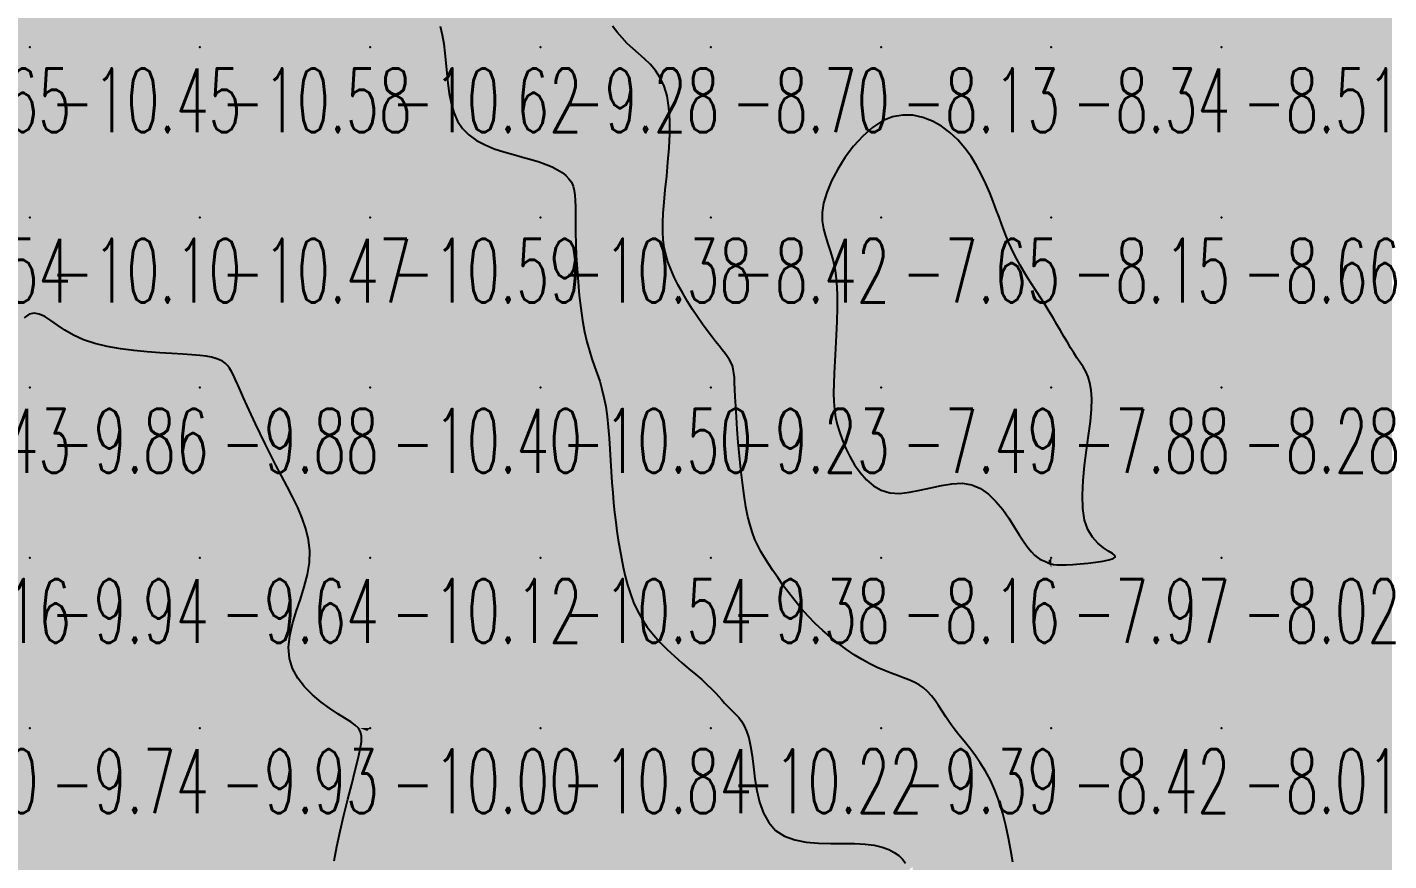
# Model space of a CAD drawing. Header units: millimetres. Extents: x 88261 to 90953, y 390274 to 392322.
# Drawn here: x 89930.1 to 90010.1, y 391259.4 to 391308.4 of the extents above; entities that cross this region are included whole.
import ezdxf
from ezdxf.enums import TextEntityAlignment as Align

# ---------------------------------------------------------------- set-up
doc = ezdxf.new("R2010")
doc.units = ezdxf.units.MM
doc.header["$LTSCALE"] = 25
for name, color, linetype in [('CN_03_00', 7, 'Continuous'), ('CN_04_00', 242, 'Continuous'), ('COTEAlt', 7, 'Continuous'), ('TN_COLORIAGE', 7, 'Continuous')]:
    doc.layers.add(name, color=color, linetype=linetype)
doc.styles.add('Simplex 1.0', font='Simplex.shx', dxfattribs={"width": 0.99, "height": 2.5})
doc.styles.get("Standard").update_dxf_attribs({"font": 'times.ttf'})

# ---------------------------------------------------------------- blocks, each defined once
blk = doc.blocks.new('COTE')
at = {"color": 0}
blk.add_point((0, 0), dxfattribs=at)
at = {"layer": 'COTEAlt'}
blk.add_attdef('ALT', text='', height=3.75, dxfattribs=at).set_placement((1.25, -1.25), align=Align.TOP_LEFT)

msp = doc.modelspace()

# ---------------------------------------------------------------- linework, layer by layer
at = {"layer": 'CN_03_00', "elevation": -9, "flags": 128}
msp.add_lwpolyline([(89987.998, 391259.35), (89987.879, 391260.046), (89987.739, 391260.77), (89987.578, 391261.504), (89987.392, 391262.228), (89987.179, 391262.927), (89986.939, 391263.58), (89986.67, 391264.175), (89986.379, 391264.714), (89986.071, 391265.205), (89985.755, 391265.656), (89985.437, 391266.073), (89985.125, 391266.464), (89984.826, 391266.837), (89984.547, 391267.198), (89984.292, 391267.553), (89984.059, 391267.901), (89983.839, 391268.236), (89983.629, 391268.556), (89983.42, 391268.855), (89983.207, 391269.131), (89982.984, 391269.378), (89982.743, 391269.593), (89982.481, 391269.775), (89982.197, 391269.929), (89981.889, 391270.065), (89981.56, 391270.193), (89981.209, 391270.32), (89980.836, 391270.457), (89980.442, 391270.612), (89980.027, 391270.795), (89979.591, 391271.012), (89979.14, 391271.263), (89978.678, 391271.548), (89978.211, 391271.862), (89977.742, 391272.205), (89977.278, 391272.575), (89976.824, 391272.969), (89976.384, 391273.385), (89975.962, 391273.822), (89975.561, 391274.272), (89975.182, 391274.729), (89974.824, 391275.187), (89974.49, 391275.639), (89974.18, 391276.078), (89973.894, 391276.499), (89973.635, 391276.893), (89973.402, 391277.258), (89973.194, 391277.607), (89973.007, 391277.955), (89972.84, 391278.318), (89972.69, 391278.711), (89972.554, 391279.152), (89972.43, 391279.654), (89972.316, 391280.235), (89972.209, 391280.903), (89972.11, 391281.64), (89972.019, 391282.422), (89971.937, 391283.225), (89971.865, 391284.024), (89971.804, 391284.794), (89971.753, 391285.511), (89971.714, 391286.15), (89971.687, 391286.693), (89971.667, 391287.147), (89971.651, 391287.524), (89971.633, 391287.836), (89971.609, 391288.097), (89971.573, 391288.319), (89971.522, 391288.514), (89971.451, 391288.695), (89971.355, 391288.874), (89971.235, 391289.057), (89971.09, 391289.251), (89970.923, 391289.462), (89970.732, 391289.695), (89970.52, 391289.957), (89970.285, 391290.254), (89970.03, 391290.59), (89969.755, 391290.971), (89969.467, 391291.39), (89969.174, 391291.837), (89968.883, 391292.304), (89968.603, 391292.782), (89968.34, 391293.261), (89968.102, 391293.735), (89967.898, 391294.192), (89967.732, 391294.628), (89967.605, 391295.054), (89967.514, 391295.482), (89967.456, 391295.927), (89967.429, 391296.402), (89967.43, 391296.92), (89967.457, 391297.496), (89967.508, 391298.142), (89967.578, 391298.867), (89967.658, 391299.654), (89967.735, 391300.479), (89967.8, 391301.32), (89967.838, 391302.153), (89967.841, 391302.955), (89967.794, 391303.703), (89967.688, 391304.374), (89967.515, 391304.951), (89967.282, 391305.444), (89967.003, 391305.867), (89966.689, 391306.235), (89966.354, 391306.564), (89966.008, 391306.868), (89965.666, 391307.163), (89965.338, 391307.464), (89965.035, 391307.783), (89964.752, 391308.12), (89964.485, 391308.472)], dxfattribs=at)
at = {"layer": 'CN_03_00', "elevation": -8, "flags": 128}
msp.add_lwpolyline([(89981.325, 391281.028), (89981.917, 391281.089), (89982.534, 391281.21), (89983.164, 391281.357), (89983.795, 391281.497), (89984.415, 391281.596), (89985.013, 391281.618), (89985.575, 391281.531), (89986.093, 391281.311), (89986.567, 391280.976), (89986.999, 391280.555), (89987.392, 391280.078), (89987.749, 391279.573), (89988.072, 391279.069), (89988.364, 391278.595), (89988.627, 391278.18), (89988.863, 391277.847), (89989.076, 391277.59), (89989.264, 391277.399), (89989.431, 391277.262), (89989.577, 391277.167), (89989.703, 391277.103), (89989.812, 391277.059), (89989.904, 391277.023), (89989.982, 391276.986), (89990.058, 391276.948), (89990.142, 391276.912), (89990.247, 391276.878), (89990.385, 391276.851), (89990.569, 391276.832), (89990.811, 391276.824), (89991.122, 391276.828), (89991.507, 391276.846), (89991.945, 391276.879), (89992.406, 391276.923), (89992.858, 391276.979), (89993.274, 391277.044), (89993.622, 391277.117), (89993.874, 391277.197), (89993.999, 391277.283), (89993.979, 391277.375), (89993.834, 391277.487), (89993.599, 391277.635), (89993.305, 391277.835), (89992.985, 391278.101), (89992.673, 391278.45), (89992.4, 391278.898), (89992.199, 391279.461), (89992.093, 391280.146), (89992.073, 391280.93), (89992.118, 391281.782), (89992.207, 391282.67), (89992.321, 391283.564), (89992.439, 391284.432), (89992.542, 391285.243), (89992.61, 391285.965), (89992.626, 391286.577), (89992.594, 391287.087), (89992.52, 391287.512), (89992.411, 391287.871), (89992.273, 391288.18), (89992.114, 391288.458), (89991.94, 391288.722), (89991.757, 391288.99), (89991.572, 391289.275), (89991.383, 391289.58), (89991.191, 391289.903), (89990.993, 391290.241), (89990.789, 391290.593), (89990.576, 391290.958), (89990.355, 391291.332), (89990.122, 391291.716), (89989.879, 391292.106), (89989.629, 391292.5), (89989.376, 391292.895), (89989.124, 391293.288), (89988.878, 391293.677), (89988.643, 391294.057), (89988.423, 391294.428), (89988.222, 391294.785), (89988.044, 391295.128), (89987.884, 391295.462), (89987.738, 391295.795), (89987.6, 391296.134), (89987.464, 391296.486), (89987.325, 391296.858), (89987.178, 391297.259), (89987.018, 391297.695), (89986.839, 391298.171), (89986.637, 391298.678), (89986.41, 391299.207), (89986.152, 391299.746), (89985.862, 391300.285), (89985.534, 391300.812), (89985.166, 391301.318), (89984.754, 391301.791), (89984.296, 391302.219), (89983.796, 391302.592), (89983.263, 391302.895), (89982.703, 391303.115), (89982.123, 391303.239), (89981.53, 391303.254), (89980.931, 391303.148), (89980.333, 391302.906), (89979.744, 391302.523), (89979.175, 391302.021), (89978.638, 391301.427), (89978.146, 391300.77), (89977.712, 391300.079), (89977.348, 391299.382), (89977.065, 391298.707), (89976.877, 391298.082), (89976.79, 391297.529), (89976.791, 391297.033), (89976.86, 391296.575), (89976.978, 391296.133), (89977.125, 391295.687), (89977.283, 391295.216), (89977.431, 391294.698), (89977.552, 391294.114), (89977.629, 391293.448), (89977.666, 391292.716), (89977.671, 391291.938), (89977.652, 391291.134), (89977.616, 391290.327), (89977.572, 391289.537), (89977.527, 391288.785), (89977.49, 391288.092), (89977.466, 391287.473), (89977.46, 391286.92), (89977.475, 391286.418), (89977.514, 391285.953), (89977.579, 391285.512), (89977.674, 391285.079), (89977.802, 391284.642), (89977.966, 391284.184), (89978.167, 391283.699), (89978.409, 391283.2), (89978.692, 391282.708), (89979.018, 391282.244), (89979.387, 391281.826), (89979.801, 391281.477), (89980.262, 391281.215), (89980.77, 391281.062), (89981.325, 391281.028)], close=True, dxfattribs=at)
at = {"layer": 'CN_04_00', "elevation": -10, "flags": 128}
for points in [[(89954.348, 391308.472), (89954.466, 391307.961), (89954.562, 391307.438), (89954.638, 391306.892), (89954.695, 391306.318), (89954.745, 391305.723), (89954.802, 391305.122), (89954.88, 391304.527), (89954.992, 391303.951), (89955.151, 391303.405), (89955.372, 391302.904), (89955.667, 391302.46), (89956.045, 391302.082), (89956.495, 391301.765), (89956.998, 391301.5), (89957.536, 391301.278), (89958.093, 391301.09), (89958.652, 391300.927), (89959.193, 391300.779), (89959.701, 391300.639), (89960.161, 391300.498), (89960.571, 391300.353), (89960.932, 391300.202), (89961.246, 391300.044), (89961.515, 391299.877), (89961.739, 391299.699), (89961.921, 391299.507), (89962.061, 391299.302), (89962.162, 391299.078), (89962.23, 391298.83), (89962.271, 391298.548), (89962.291, 391298.225), (89962.298, 391297.852), (89962.298, 391297.42), (89962.298, 391296.922), (89962.304, 391296.348), (89962.321, 391295.695), (89962.351, 391294.98), (89962.395, 391294.222), (89962.454, 391293.442), (89962.526, 391292.661), (89962.614, 391291.899), (89962.717, 391291.176), (89962.836, 391290.514), (89962.97, 391289.927), (89963.117, 391289.404), (89963.27, 391288.927), (89963.425, 391288.482), (89963.578, 391288.049), (89963.725, 391287.614), (89963.859, 391287.158), (89963.977, 391286.665), (89964.075, 391286.123), (89964.155, 391285.537), (89964.221, 391284.918), (89964.275, 391284.275), (89964.322, 391283.618), (89964.363, 391282.958), (89964.403, 391282.305), (89964.445, 391281.668), (89964.491, 391281.056), (89964.543, 391280.467), (89964.601, 391279.897), (89964.665, 391279.344), (89964.736, 391278.804), (89964.815, 391278.272), (89964.902, 391277.746), (89964.998, 391277.221), (89965.104, 391276.696), (89965.224, 391276.171), (89965.363, 391275.65), (89965.526, 391275.133), (89965.719, 391274.624), (89965.946, 391274.125), (89966.212, 391273.638), (89966.522, 391273.165), (89966.879, 391272.709), (89967.273, 391272.271), (89967.691, 391271.852), (89968.122, 391271.453), (89968.552, 391271.075), (89968.969, 391270.72), (89969.361, 391270.389), (89969.715, 391270.082), (89970.023, 391269.802), (89970.288, 391269.544), (89970.517, 391269.309), (89970.718, 391269.092), (89970.898, 391268.892), (89971.064, 391268.706), (89971.223, 391268.532), (89971.383, 391268.368), (89971.549, 391268.209), (89971.718, 391268.044), (89971.888, 391267.859), (89972.052, 391267.642), (89972.209, 391267.378), (89972.352, 391267.054), (89972.479, 391266.658), (89972.585, 391266.175), (89972.67, 391265.599), (89972.748, 391264.953), (89972.837, 391264.265), (89972.953, 391263.565), (89973.116, 391262.882), (89973.342, 391262.246), (89973.65, 391261.684), (89974.057, 391261.227), (89974.574, 391260.894), (89975.181, 391260.673), (89975.855, 391260.541), (89976.569, 391260.475), (89977.298, 391260.452), (89978.015, 391260.451), (89978.697, 391260.449), (89979.316, 391260.423), (89979.854, 391260.356), (89980.312, 391260.249), (89980.698, 391260.107), (89981.02, 391259.936), (89981.287, 391259.742), (89981.506, 391259.531), (89981.684, 391259.308)], [(89948.135, 391259.429), (89948.288, 391260.277), (89948.481, 391261.189), (89948.701, 391262.129), (89948.931, 391263.061), (89949.157, 391263.95), (89949.364, 391264.759), (89949.535, 391265.454), (89949.658, 391266.008), (89949.726, 391266.437), (89949.736, 391266.766), (89949.683, 391267.021), (89949.563, 391267.229), (89949.372, 391267.413), (89949.106, 391267.6), (89948.761, 391267.816), (89948.338, 391268.081), (89947.86, 391268.399), (89947.358, 391268.768), (89946.86, 391269.187), (89946.396, 391269.654), (89945.995, 391270.168), (89945.686, 391270.728), (89945.5, 391271.331), (89945.454, 391271.976), (89945.528, 391272.655), (89945.689, 391273.359), (89945.904, 391274.081), (89946.143, 391274.811), (89946.373, 391275.541), (89946.561, 391276.262), (89946.676, 391276.966), (89946.693, 391277.647), (89946.619, 391278.306), (89946.468, 391278.948), (89946.252, 391279.578), (89945.987, 391280.199), (89945.685, 391280.816), (89945.361, 391281.433), (89945.029, 391282.054), (89944.7, 391282.682), (89944.38, 391283.31), (89944.071, 391283.931), (89943.777, 391284.536), (89943.501, 391285.118), (89943.245, 391285.667), (89943.012, 391286.175), (89942.806, 391286.636), (89942.629, 391287.042), (89942.475, 391287.395), (89942.339, 391287.701), (89942.215, 391287.964), (89942.098, 391288.188), (89941.981, 391288.378), (89941.859, 391288.538), (89941.727, 391288.672), (89941.576, 391288.786), (89941.4, 391288.881), (89941.187, 391288.96), (89940.928, 391289.025), (89940.612, 391289.08), (89940.231, 391289.127), (89939.774, 391289.167), (89939.232, 391289.205), (89938.6, 391289.242), (89937.895, 391289.286), (89937.141, 391289.342), (89936.359, 391289.418), (89935.572, 391289.519), (89934.804, 391289.654), (89934.076, 391289.827), (89933.412, 391290.047), (89932.828, 391290.315), (89932.319, 391290.61), (89931.874, 391290.908), (89931.482, 391291.182), (89931.132, 391291.409), (89930.812, 391291.561), (89930.511, 391291.616), (89930.219, 391291.546), (89929.926, 391291.334)]]:
    msp.add_lwpolyline(points, dxfattribs=at)
at = {"layer": 'TN_COLORIAGE', "color": 191}
for points in [[(89929.955, 391316.946, -10.452), (89930.249, 391317.049, -10.452), (89920.249, 391307.239, -10.452), (89930.249, 391307.239, -10.452)], [(89930.459, 391317.239, -10.452), (89930.249, 391317.049, -10.452), (89940.249, 391317.239, -10.452), (89930.249, 391307.239, -10.452)], [(89930.249, 391307.239, -10.505), (89940.249, 391307.239, -10.505), (89940.249, 391317.239, -10.505)], [(89940.249, 391317.239, -10.056), (89940.249, 391307.239, -10.056), (89950.249, 391317.239, -10.056)], [(89940.249, 391307.239, -10.056), (89950.249, 391307.239, -10.056), (89950.249, 391317.239, -10.056)], [(89950.249, 391307.239, -10), (89953.688, 391310.678, -10), (89950.249, 391317.239, -10), (89950.705, 391317.239, -10)], [(89953.688, 391310.678, -10.616), (89954.853, 391307.239, -10.616), (89950.249, 391307.239, -10.616)], [(89920.249, 391297.239, -10.452), (89930.249, 391297.239, -10.452), (89930.249, 391307.239, -10.452)], [(89920.249, 391307.239, -10.452), (89920.249, 391297.239, -10.452), (89930.249, 391307.239, -10.452)], [(89930.249, 391307.239, -10.581), (89930.249, 391297.239, -10.581), (89940.249, 391307.239, -10.581)], [(89930.249, 391297.239, -10.581), (89940.249, 391297.239, -10.581), (89940.249, 391307.239, -10.581)], [(89940.249, 391307.239, -10.616), (89940.249, 391297.239, -10.616), (89950.249, 391307.239, -10.616)], [(89940.249, 391297.239, -10.616), (89950.249, 391297.239, -10.616), (89950.249, 391307.239, -10.616)], [(89950.249, 391307.239, -10), (89954.853, 391307.239, -10), (89950.249, 391297.239, -10), (89954.725, 391301.716, -10)], [(89950.249, 391297.239, -10), (89954.725, 391301.716, -10), (89960.249, 391297.239, -10), (89960.249, 391300.66, -10)], [(89962.487, 391299.478, -10.375), (89960.249, 391300.66, -10.375), (89960.249, 391297.239, -10.375)], [(89962.168, 391297.239, -10.375), (89962.487, 391299.478, -10.375), (89960.249, 391297.239, -10.375)], [(89920.249, 391287.239, -10), (89927.827, 391287.239, -10), (89930.249, 391297.239, -10), (89930.249, 391293.138, -10)], [(89920.249, 391297.239, -10.095), (89920.249, 391287.239, -10.095), (89930.249, 391297.239, -10.095)], [(89940.249, 391297.239, -10), (89932.493, 391289.484, -10), (89930.249, 391297.239, -10), (89930.249, 391293.138, -10)], [(89932.493, 391289.484, -10.472), (89940.249, 391289.213, -10.472), (89940.249, 391297.239, -10.472)], [(89950.249, 391297.239, -10), (89941.905, 391288.896, -10), (89940.249, 391297.239, -10), (89940.249, 391289.213, -10)], [(89950.249, 391297.239, -10), (89941.905, 391288.896, -10), (89950.249, 391287.239, -10), (89942.491, 391287.239, -10)], [(89950.249, 391297.239, -10.375), (89950.249, 391287.239, -10.375), (89960.249, 391297.239, -10.375)], [(89950.249, 391287.239, -10.375), (89960.249, 391287.239, -10.375), (89960.249, 391297.239, -10.375)], [(89960.249, 391287.239, -10), (89962.661, 391289.652, -10), (89960.249, 391297.239, -10), (89962.168, 391297.239, -10)], [(89962.661, 391289.652, -10.502), (89964.202, 391287.239, -10.502), (89960.249, 391287.239, -10.502)], [(89944.971, 391281.961, -10.402), (89942.491, 391287.239, -10.402), (89950.249, 391287.239, -10.402)], [(89950.249, 391287.239, -10), (89944.971, 391281.961, -10), (89950.249, 391277.239, -10), (89947.8, 391277.239, -10)], [(89950.249, 391287.239, -10.502), (89950.249, 391277.239, -10.502), (89960.249, 391287.239, -10.502)], [(89950.249, 391277.239, -10.502), (89960.249, 391277.239, -10.502), (89960.249, 391287.239, -10.502)], [(89960.249, 391277.239, -10), (89964.392, 391281.382, -10), (89960.249, 391287.239, -10), (89964.202, 391287.239, -10)], [(89964.392, 391281.382, -10.543), (89964.9, 391277.239, -10.543), (89960.249, 391277.239, -10.543)], [(89947.8, 391277.239, -10.117), (89943.887, 391270.877, -10.117), (89950.249, 391277.239, -10.117)], [(89950.249, 391277.239, -10), (89943.887, 391270.877, -10), (89950.249, 391267.239, -10), (89949.652, 391267.239, -10)], [(89950.249, 391277.239, -10.543), (89950.249, 391267.239, -10.543), (89960.249, 391277.239, -10.543)], [(89950.249, 391267.239, -10.543), (89960.249, 391267.239, -10.543), (89960.249, 391277.239, -10.543)], [(89960.249, 391267.239, -10), (89965.996, 391272.987, -10), (89960.249, 391277.239, -10), (89964.9, 391277.239, -10)], [(89960.249, 391267.239, -10), (89965.996, 391272.987, -10), (89970.249, 391267.239, -10), (89970.249, 391269.804, -10)], [(89971.3, 391268.29, -10.216), (89970.249, 391269.804, -10.216), (89970.249, 391267.239, -10.216)], [(89971.3, 391268.29, -10.216), (89972.85, 391267.239, -10.216), (89970.249, 391267.239, -10.216)], [(89950.249, 391257.239, -10), (89947.274, 391257.239, -10), (89950.249, 391267.239, -10), (89950.07, 391267.061, -10)], [(89950.07, 391267.061, -10.004), (89949.652, 391267.239, -10.004), (89950.249, 391267.239, -10.004)], [(89950.249, 391267.239, -10.844), (89950.249, 391257.239, -10.844), (89960.249, 391267.239, -10.844)], [(89950.249, 391257.239, -10.844), (89960.249, 391257.239, -10.844), (89960.249, 391267.239, -10.844)], [(89960.249, 391267.239, -10.216), (89960.249, 391257.239, -10.216), (89970.249, 391267.239, -10.216)], [(89960.249, 391257.239, -10.216), (89970.249, 391257.239, -10.216), (89970.249, 391267.239, -10.216)], [(89970.249, 391267.239, -10), (89972.85, 391267.239, -10), (89970.249, 391257.239, -10), (89972.811, 391259.801, -10)], [(89980.249, 391257.239, -10), (89980.249, 391260.914, -10), (89970.249, 391257.239, -10), (89972.811, 391259.801, -10)], [(89982.09, 391259.081, -10.356), (89980.249, 391260.914, -10.356), (89980.249, 391257.239, -10.356)]]:
    msp.add_solid(points, dxfattribs=at)
at = {"layer": 'TN_COLORIAGE', "color": 171}
for points in [[(89965.046, 391307.239, -8.394), (89963.394, 391310.385, -8.394), (89970.249, 391307.239, -8.394), (89970.249, 391317.239, -8.394)], [(89970.249, 391317.239, -8.327), (89970.249, 391307.239, -8.327), (89980.249, 391317.239, -8.327)], [(89970.249, 391307.239, -8.327), (89980.249, 391307.239, -8.327), (89980.249, 391317.239, -8.327)], [(89980.249, 391317.239, -8.661), (89980.249, 391307.239, -8.661), (89990.249, 391317.239, -8.661)], [(89980.249, 391307.239, -8.661), (89990.249, 391307.239, -8.661), (89990.249, 391317.239, -8.661)], [(89990.249, 391317.239, -8.495), (89990.249, 391307.239, -8.495), (90000.249, 391317.239, -8.495)], [(89990.249, 391307.239, -8.495), (90000.249, 391307.239, -8.495), (90000.249, 391317.239, -8.495)], [(90000.249, 391317.239, -8.956), (90000.249, 391307.239, -8.956), (90010.249, 391317.239, -8.956)], [(90000.249, 391307.239, -8.956), (90010.249, 391307.239, -8.956), (90010.249, 391317.239, -8.956)], [(89965.046, 391307.239, -8.698), (89968.45, 391305.441, -8.698), (89970.249, 391307.239, -8.698)], [(89968.45, 391305.441, -8.42), (89967.283, 391297.239, -8.42), (89970.249, 391307.239, -8.42), (89970.249, 391297.239, -8.42)], [(89970.249, 391307.239, -8.131), (89970.249, 391297.239, -8.131), (89980.249, 391307.239, -8.131)], [(89970.249, 391297.239, -8), (89975.738, 391297.239, -8), (89980.249, 391307.239, -8), (89980.249, 391304.485, -8)], [(89990.249, 391307.239, -8), (89985.264, 391302.255, -8), (89980.249, 391307.239, -8), (89980.249, 391304.485, -8)], [(89990.249, 391307.239, -8), (89985.264, 391302.255, -8), (89990.249, 391297.239, -8), (89987.219, 391297.239, -8)], [(89990.249, 391307.239, -8.512), (89990.249, 391297.239, -8.512), (90000.249, 391307.239, -8.512)], [(89990.249, 391297.239, -8.512), (90000.249, 391297.239, -8.512), (90000.249, 391307.239, -8.512)], [(90000.249, 391307.239, -8.835), (90000.249, 391297.239, -8.835), (90010.249, 391307.239, -8.835)], [(90000.249, 391297.239, -8.835), (90010.249, 391297.239, -8.835), (90010.249, 391307.239, -8.835)], [(89967.283, 391297.239, -8.42), (89967.464, 391294.454, -8.42), (89970.249, 391297.239, -8.42)], [(89970.249, 391290.095, -8.42), (89967.464, 391294.454, -8.42), (89970.249, 391297.239, -8.42)], [(89970.249, 391290.095, -8), (89971.718, 391288.709, -8), (89970.249, 391297.239, -8), (89978.06, 391295.051, -8)], [(89978.06, 391295.051, -8.42), (89975.738, 391297.239, -8.42), (89970.249, 391297.239, -8.42)], [(89987.967, 391294.957, -8.15), (89987.219, 391297.239, -8.15), (89990.249, 391297.239, -8.15)], [(89987.967, 391294.957, -8.15), (89990.249, 391291.644, -8.15), (89990.249, 391297.239, -8.15)], [(90000.249, 391297.239, -8), (89991.773, 391288.764, -8), (89990.249, 391297.239, -8), (89990.249, 391291.644, -8)], [(90000.249, 391297.239, -8), (89991.773, 391288.764, -8), (90000.249, 391287.239, -8), (89993.201, 391287.239, -8)], [(90000.249, 391297.239, -8.786), (90000.249, 391287.239, -8.786), (90010.249, 391297.239, -8.786)], [(90000.249, 391287.239, -8.786), (90010.249, 391287.239, -8.786), (90010.249, 391297.239, -8.786)], [(89971.718, 391288.709, -8), (89978.06, 391295.051, -8), (89971.581, 391287.239, -8), (89977.331, 391287.239, -8)], [(89971.581, 391287.239, -8), (89972.242, 391279.232, -8), (89977.331, 391287.239, -8), (89977.553, 391284.544, -8)], [(89993.201, 391287.239, -8.282), (89991.081, 391278.072, -8.282), (90000.249, 391287.239, -8.282)], [(90000.249, 391287.239, -8), (89991.081, 391278.072, -8), (90000.249, 391277.239, -8), (89995.666, 391277.239, -8)], [(90000.249, 391287.239, -8.585), (90000.249, 391277.239, -8.585), (90010.249, 391287.239, -8.585)], [(90000.249, 391277.239, -8.585), (90010.249, 391277.239, -8.585), (90010.249, 391287.239, -8.585)], [(89973.348, 391277.239, -8), (89972.242, 391279.232, -8), (89980.249, 391277.239, -8), (89977.553, 391284.544, -8)], [(89977.553, 391284.544, -8.165), (89980.249, 391279.691, -8.165), (89980.249, 391277.239, -8.165)], [(89980.249, 391279.691, -8.165), (89986.074, 391283.065, -8.165), (89980.249, 391277.239, -8.165)], [(89986.074, 391283.065, -8.165), (89988.905, 391277.239, -8.165), (89980.249, 391277.239, -8.165)], [(89973.348, 391277.239, -8.165), (89976.176, 391273.167, -8.165), (89980.249, 391277.239, -8.165)], [(89980.249, 391270.406, -8.165), (89976.176, 391273.167, -8.165), (89980.249, 391277.239, -8.165)], [(89980.249, 391270.406, -8), (89982.988, 391269.979, -8), (89980.249, 391277.239, -8), (89990.068, 391277.058, -8)], [(89990.068, 391277.058, -8.165), (89988.905, 391277.239, -8.165), (89980.249, 391277.239, -8.165)], [(89984.258, 391267.239, -8), (89982.988, 391269.979, -8), (89990.249, 391267.239, -8), (89990.068, 391277.058, -8)], [(89990.068, 391277.058, -8.422), (89990.249, 391276.667, -8.422), (89990.249, 391267.239, -8.422)], [(89990.249, 391267.239, -8), (89990.249, 391276.667, -8), (90000.249, 391277.239, -8), (89995.666, 391277.239, -8)], [(89990.249, 391267.239, -8.022), (90000.249, 391267.239, -8.022), (90000.249, 391277.239, -8.022)], [(90000.249, 391277.239, -8.345), (90000.249, 391267.239, -8.345), (90010.249, 391277.239, -8.345)], [(90000.249, 391267.239, -8.345), (90010.249, 391267.239, -8.345), (90010.249, 391277.239, -8.345)], [(89984.258, 391267.239, -8.422), (89987.26, 391264.25, -8.422), (89990.249, 391267.239, -8.422)], [(89988.338, 391257.239, -8.422), (89987.26, 391264.25, -8.422), (89990.249, 391257.239, -8.422), (89990.249, 391267.239, -8.422)], [(89990.249, 391267.239, -8.007), (89990.249, 391257.239, -8.007), (90000.249, 391267.239, -8.007)], [(89990.249, 391257.239, -8.007), (90000.249, 391257.239, -8.007), (90000.249, 391267.239, -8.007)], [(90000.249, 391267.239, -8.2), (90000.249, 391257.239, -8.2), (90010.249, 391267.239, -8.2)], [(90000.249, 391257.239, -8.2), (90010.249, 391257.239, -8.2), (90010.249, 391267.239, -8.2)]]:
    msp.add_solid(points, dxfattribs=at)
at = {"layer": 'TN_COLORIAGE', "color": 181}
for points in [[(89954.853, 391307.239, -9), (89953.688, 391310.678, -9), (89960.249, 391307.239, -9), (89959.269, 391316.26, -9)], [(89959.269, 391316.26, -9.278), (89960.249, 391313.37, -9.278), (89960.249, 391307.239, -9.278)], [(89963.394, 391310.385, -9.278), (89960.249, 391313.37, -9.278), (89960.249, 391307.239, -9.278)], [(89963.394, 391310.385, -9.278), (89965.046, 391307.239, -9.278), (89960.249, 391307.239, -9.278)], [(89954.725, 391301.716, -9.278), (89954.853, 391307.239, -9.278), (89960.249, 391307.239, -9.278)], [(89960.249, 391300.66, -9.278), (89954.725, 391301.716, -9.278), (89960.249, 391307.239, -9.278)], [(89960.249, 391300.66, -9), (89962.487, 391299.478, -9), (89960.249, 391307.239, -9), (89968.45, 391305.441, -9)], [(89968.45, 391305.441, -9.278), (89965.046, 391307.239, -9.278), (89960.249, 391307.239, -9.278)], [(89962.487, 391299.478, -9), (89968.45, 391305.441, -9), (89962.168, 391297.239, -9), (89967.283, 391297.239, -9)], [(89962.168, 391297.239, -9), (89962.661, 391289.652, -9), (89967.283, 391297.239, -9), (89967.464, 391294.454, -9)], [(89964.202, 391287.239, -9), (89962.661, 391289.652, -9), (89970.249, 391287.239, -9), (89967.464, 391294.454, -9)], [(89967.464, 391294.454, -9.232), (89970.249, 391290.095, -9.232), (89970.249, 391287.239, -9.232)], [(89930.249, 391293.138, -9.863), (89927.827, 391287.239, -9.863), (89930.249, 391287.239, -9.863)], [(89930.249, 391293.138, -9.863), (89932.493, 391289.484, -9.863), (89930.249, 391287.239, -9.863)], [(89971.718, 391288.709, -9.232), (89970.249, 391290.095, -9.232), (89970.249, 391287.239, -9.232)], [(89940.249, 391289.213, -9.863), (89932.493, 391289.484, -9.863), (89940.249, 391287.239, -9.863), (89930.249, 391287.239, -9.863)], [(89940.249, 391289.213, -9.884), (89941.905, 391288.896, -9.884), (89940.249, 391287.239, -9.884)], [(89942.491, 391287.239, -9.884), (89941.905, 391288.896, -9.884), (89940.249, 391287.239, -9.884)], [(89971.581, 391287.239, -9.232), (89971.718, 391288.709, -9.232), (89970.249, 391287.239, -9.232)], [(89927.472, 391277.239, -9.863), (89925.642, 391282.632, -9.863), (89930.249, 391277.239, -9.863), (89930.249, 391287.239, -9.863)], [(89925.642, 391282.632, -9.863), (89927.827, 391287.239, -9.863), (89930.249, 391287.239, -9.863)], [(89930.249, 391287.239, -9.884), (89930.249, 391277.239, -9.884), (89940.249, 391287.239, -9.884)], [(89930.249, 391277.239, -9.884), (89940.249, 391277.239, -9.884), (89940.249, 391287.239, -9.884)], [(89942.491, 391287.239, -9.64), (89944.971, 391281.961, -9.64), (89940.249, 391287.239, -9.64), (89940.249, 391277.239, -9.64)], [(89964.202, 391287.239, -9.232), (89964.392, 391281.382, -9.232), (89970.249, 391287.239, -9.232)], [(89964.9, 391277.239, -9.232), (89964.392, 391281.382, -9.232), (89970.249, 391277.239, -9.232), (89970.249, 391287.239, -9.232)], [(89970.249, 391277.239, -9), (89972.242, 391279.232, -9), (89970.249, 391287.239, -9), (89971.581, 391287.239, -9)], [(89947.8, 391277.239, -9.64), (89944.971, 391281.961, -9.64), (89940.249, 391277.239, -9.64)], [(89972.242, 391279.232, -9.375), (89973.348, 391277.239, -9.375), (89970.249, 391277.239, -9.375)], [(89920.249, 391267.239, -9.938), (89930.249, 391267.239, -9.938), (89930.249, 391277.239, -9.938)], [(89927.472, 391277.239, -9.495), (89920.249, 391274.833, -9.495), (89930.249, 391277.239, -9.495), (89920.249, 391267.239, -9.495)], [(89930.249, 391277.239, -9.64), (89930.249, 391267.239, -9.64), (89940.249, 391277.239, -9.64)], [(89930.249, 391267.239, -9.64), (89940.249, 391267.239, -9.64), (89940.249, 391277.239, -9.64)], [(89943.887, 391270.877, -9.64), (89947.8, 391277.239, -9.64), (89940.249, 391267.239, -9.64), (89940.249, 391277.239, -9.64)], [(89964.9, 391277.239, -9.375), (89965.996, 391272.987, -9.375), (89970.249, 391277.239, -9.375)], [(89970.249, 391269.804, -9.375), (89965.996, 391272.987, -9.375), (89970.249, 391277.239, -9.375)], [(89970.249, 391269.804, -9), (89971.3, 391268.29, -9), (89970.249, 391277.239, -9), (89976.176, 391273.167, -9)], [(89976.176, 391273.167, -9.375), (89973.348, 391277.239, -9.375), (89970.249, 391277.239, -9.375)], [(89972.85, 391267.239, -9), (89971.3, 391268.29, -9), (89980.249, 391267.239, -9), (89976.176, 391273.167, -9)], [(89976.176, 391273.167, -9.387), (89980.249, 391270.406, -9.387), (89980.249, 391267.239, -9.387)], [(89949.652, 391267.239, -9.933), (89943.887, 391270.877, -9.933), (89940.249, 391267.239, -9.933)], [(89982.988, 391269.979, -9.387), (89980.249, 391270.406, -9.387), (89980.249, 391267.239, -9.387)], [(89982.988, 391269.979, -9.387), (89984.258, 391267.239, -9.387), (89980.249, 391267.239, -9.387)], [(89930.249, 391267.239, -9), (89924.758, 391261.749, -9), (89920.249, 391267.239, -9), (89920.249, 391262.75, -9)], [(89930.249, 391267.239, -9), (89924.758, 391261.749, -9), (89930.249, 391257.239, -9), (89928.108, 391257.239, -9)], [(89930.249, 391267.239, -9.933), (89930.249, 391257.239, -9.933), (89940.249, 391267.239, -9.933)], [(89930.249, 391257.239, -9.933), (89940.249, 391257.239, -9.933), (89940.249, 391267.239, -9.933)], [(89949.652, 391267.239, -9.767), (89950.07, 391267.061, -9.767), (89940.249, 391267.239, -9.767), (89940.249, 391257.239, -9.767)], [(89972.811, 391259.801, -9.387), (89972.85, 391267.239, -9.387), (89980.249, 391267.239, -9.387)], [(89972.811, 391259.801, -9.387), (89980.249, 391260.914, -9.387), (89980.249, 391267.239, -9.387)], [(89980.249, 391260.914, -9), (89982.09, 391259.081, -9), (89980.249, 391267.239, -9), (89987.26, 391264.25, -9)], [(89987.26, 391264.25, -9.387), (89984.258, 391267.239, -9.387), (89980.249, 391267.239, -9.387)], [(89950.07, 391267.061, -9.767), (89947.274, 391257.239, -9.767), (89940.249, 391257.239, -9.767)], [(89982.373, 391257.239, -9), (89988.338, 391257.239, -9), (89982.09, 391259.081, -9), (89987.26, 391264.25, -9)]]:
    msp.add_solid(points, dxfattribs=at)
at = {"layer": 'TN_COLORIAGE', "color": 161}
for points in [[(89980.249, 391304.485, -7.655), (89975.738, 391297.239, -7.655), (89980.249, 391297.239, -7.655)], [(89980.249, 391304.485, -7.655), (89985.264, 391302.255, -7.655), (89980.249, 391297.239, -7.655)], [(89987.219, 391297.239, -7.655), (89985.264, 391302.255, -7.655), (89980.249, 391297.239, -7.655)], [(89975.738, 391297.239, -7.655), (89978.06, 391295.051, -7.655), (89980.249, 391297.239, -7.655)], [(89978.06, 391295.051, -7.493), (89977.331, 391287.239, -7.493), (89980.249, 391297.239, -7.493), (89980.249, 391287.239, -7.493)], [(89987.219, 391297.239, -7.493), (89987.967, 391294.957, -7.493), (89980.249, 391297.239, -7.493), (89980.249, 391287.239, -7.493)], [(89990.249, 391291.644, -7.493), (89987.967, 391294.957, -7.493), (89990.249, 391287.239, -7.493), (89980.249, 391287.239, -7.493)], [(89990.249, 391291.644, -7.882), (89991.773, 391288.764, -7.882), (89990.249, 391287.239, -7.882)], [(89993.201, 391287.239, -7.882), (89991.773, 391288.764, -7.882), (89990.249, 391287.239, -7.882)], [(89977.331, 391287.239, -7.493), (89977.553, 391284.544, -7.493), (89980.249, 391287.239, -7.493)], [(89980.249, 391279.691, -7.493), (89977.553, 391284.544, -7.493), (89980.249, 391287.239, -7.493)], [(89986.074, 391283.065, -7.493), (89980.249, 391279.691, -7.493), (89990.249, 391287.239, -7.493), (89980.249, 391287.239, -7.493)], [(89988.905, 391277.239, -7.882), (89986.074, 391283.065, -7.882), (89990.249, 391277.239, -7.882), (89990.249, 391287.239, -7.882)], [(89991.081, 391278.072, -7.882), (89993.201, 391287.239, -7.882), (89990.249, 391277.239, -7.882), (89990.249, 391287.239, -7.882)], [(89995.666, 391277.239, -7.974), (89991.081, 391278.072, -7.974), (89990.249, 391277.239, -7.974)], [(89988.905, 391277.239, -7.974), (89990.068, 391277.058, -7.974), (89990.249, 391277.239, -7.974)], [(89990.249, 391276.667, -7.974), (89990.068, 391277.058, -7.974), (89990.249, 391277.239, -7.974)], [(89995.666, 391277.239, -7.974), (89990.249, 391276.667, -7.974), (89990.249, 391277.239, -7.974)]]:
    msp.add_solid(points, dxfattribs=at)

# ---------------------------------------------------------------- block references
at = {"layer": 'COTEAlt'}
ref = msp.add_blockref('COTE', (89920.249, 391307.239), dxfattribs=at)
ref.add_attrib('ALT', '-10.65', dxfattribs={"height": 3.75, "style": 'Simplex 1.0', "width": 0.6}).set_placement((89921.499, 391305.989), align=Align.TOP_LEFT)
ref = msp.add_blockref('COTE', (89930.249, 391307.239), dxfattribs=at)
ref.add_attrib('ALT', '-10.45', dxfattribs={"height": 3.75, "style": 'Simplex 1.0', "width": 0.6}).set_placement((89931.499, 391305.989), align=Align.TOP_LEFT)
ref = msp.add_blockref('COTE', (89940.249, 391307.239), dxfattribs=at)
ref.add_attrib('ALT', '-10.58', dxfattribs={"height": 3.75, "style": 'Simplex 1.0', "width": 0.6}).set_placement((89941.499, 391305.989), align=Align.TOP_LEFT)
ref = msp.add_blockref('COTE', (89950.249, 391307.239), dxfattribs=at)
ref.add_attrib('ALT', '-10.62', dxfattribs={"height": 3.75, "style": 'Simplex 1.0', "width": 0.6}).set_placement((89951.499, 391305.989), align=Align.TOP_LEFT)
ref = msp.add_blockref('COTE', (89960.249, 391307.239), dxfattribs=at)
ref.add_attrib('ALT', '-9.28', dxfattribs={"height": 3.75, "style": 'Simplex 1.0', "width": 0.6}).set_placement((89961.499, 391305.989), align=Align.TOP_LEFT)
ref = msp.add_blockref('COTE', (89970.249, 391307.239), dxfattribs=at)
ref.add_attrib('ALT', '-8.70', dxfattribs={"height": 3.75, "style": 'Simplex 1.0', "width": 0.6}).set_placement((89971.499, 391305.989), align=Align.TOP_LEFT)
ref = msp.add_blockref('COTE', (89980.249, 391307.239), dxfattribs=at)
ref.add_attrib('ALT', '-8.13', dxfattribs={"height": 3.75, "style": 'Simplex 1.0', "width": 0.6}).set_placement((89981.499, 391305.989), align=Align.TOP_LEFT)
ref = msp.add_blockref('COTE', (89990.249, 391307.239), dxfattribs=at)
ref.add_attrib('ALT', '-8.34', dxfattribs={"height": 3.75, "style": 'Simplex 1.0', "width": 0.6}).set_placement((89991.499, 391305.989), align=Align.TOP_LEFT)
ref = msp.add_blockref('COTE', (90000.249, 391307.239), dxfattribs=at)
ref.add_attrib('ALT', '-8.51', dxfattribs={"height": 3.75, "style": 'Simplex 1.0', "width": 0.6}).set_placement((90001.499, 391305.989), align=Align.TOP_LEFT)
ref = msp.add_blockref('COTE', (89920.249, 391297.239), dxfattribs=at)
ref.add_attrib('ALT', '-10.54', dxfattribs={"height": 3.75, "style": 'Simplex 1.0', "width": 0.6}).set_placement((89921.499, 391295.989), align=Align.TOP_LEFT)
ref = msp.add_blockref('COTE', (89930.249, 391297.239), dxfattribs=at)
ref.add_attrib('ALT', '-10.10', dxfattribs={"height": 3.75, "style": 'Simplex 1.0', "width": 0.6}).set_placement((89931.499, 391295.989), align=Align.TOP_LEFT)
ref = msp.add_blockref('COTE', (89940.249, 391297.239), dxfattribs=at)
ref.add_attrib('ALT', '-10.47', dxfattribs={"height": 3.75, "style": 'Simplex 1.0', "width": 0.6}).set_placement((89941.499, 391295.989), align=Align.TOP_LEFT)
ref = msp.add_blockref('COTE', (89950.249, 391297.239), dxfattribs=at)
ref.add_attrib('ALT', '-10.59', dxfattribs={"height": 3.75, "style": 'Simplex 1.0', "width": 0.6}).set_placement((89951.499, 391295.989), align=Align.TOP_LEFT)
ref = msp.add_blockref('COTE', (89960.249, 391297.239), dxfattribs=at)
ref.add_attrib('ALT', '-10.38', dxfattribs={"height": 3.75, "style": 'Simplex 1.0', "width": 0.6}).set_placement((89961.499, 391295.989), align=Align.TOP_LEFT)
ref = msp.add_blockref('COTE', (89970.249, 391297.239), dxfattribs=at)
ref.add_attrib('ALT', '-8.42', dxfattribs={"height": 3.75, "style": 'Simplex 1.0', "width": 0.6}).set_placement((89971.499, 391295.989), align=Align.TOP_LEFT)
ref = msp.add_blockref('COTE', (89980.249, 391297.239), dxfattribs=at)
ref.add_attrib('ALT', '-7.65', dxfattribs={"height": 3.75, "style": 'Simplex 1.0', "width": 0.6}).set_placement((89981.499, 391295.989), align=Align.TOP_LEFT)
ref = msp.add_blockref('COTE', (89990.249, 391297.239), dxfattribs=at)
ref.add_attrib('ALT', '-8.15', dxfattribs={"height": 3.75, "style": 'Simplex 1.0', "width": 0.6}).set_placement((89991.499, 391295.989), align=Align.TOP_LEFT)
ref = msp.add_blockref('COTE', (90000.249, 391297.239), dxfattribs=at)
ref.add_attrib('ALT', '-8.66', dxfattribs={"height": 3.75, "style": 'Simplex 1.0', "width": 0.6}).set_placement((90001.499, 391295.989), align=Align.TOP_LEFT)
ref = msp.add_blockref('COTE', (89920.249, 391287.239), dxfattribs=at)
ref.add_attrib('ALT', '-10.43', dxfattribs={"height": 3.75, "style": 'Simplex 1.0', "width": 0.6}).set_placement((89921.499, 391285.989), align=Align.TOP_LEFT)
ref = msp.add_blockref('COTE', (89930.249, 391287.239), dxfattribs=at)
ref.add_attrib('ALT', '-9.86', dxfattribs={"height": 3.75, "style": 'Simplex 1.0', "width": 0.6}).set_placement((89931.499, 391285.989), align=Align.TOP_LEFT)
ref = msp.add_blockref('COTE', (89940.249, 391287.239), dxfattribs=at)
ref.add_attrib('ALT', '-9.88', dxfattribs={"height": 3.75, "style": 'Simplex 1.0', "width": 0.6}).set_placement((89941.499, 391285.989), align=Align.TOP_LEFT)
ref = msp.add_blockref('COTE', (89950.249, 391287.239), dxfattribs=at)
ref.add_attrib('ALT', '-10.40', dxfattribs={"height": 3.75, "style": 'Simplex 1.0', "width": 0.6}).set_placement((89951.499, 391285.989), align=Align.TOP_LEFT)
ref = msp.add_blockref('COTE', (89960.249, 391287.239), dxfattribs=at)
ref.add_attrib('ALT', '-10.50', dxfattribs={"height": 3.75, "style": 'Simplex 1.0', "width": 0.6}).set_placement((89961.499, 391285.989), align=Align.TOP_LEFT)
ref = msp.add_blockref('COTE', (89970.249, 391287.239), dxfattribs=at)
ref.add_attrib('ALT', '-9.23', dxfattribs={"height": 3.75, "style": 'Simplex 1.0', "width": 0.6}).set_placement((89971.499, 391285.989), align=Align.TOP_LEFT)
ref = msp.add_blockref('COTE', (89980.249, 391287.239), dxfattribs=at)
ref.add_attrib('ALT', '-7.49', dxfattribs={"height": 3.75, "style": 'Simplex 1.0', "width": 0.6}).set_placement((89981.499, 391285.989), align=Align.TOP_LEFT)
ref = msp.add_blockref('COTE', (89990.249, 391287.239), dxfattribs=at)
ref.add_attrib('ALT', '-7.88', dxfattribs={"height": 3.75, "style": 'Simplex 1.0', "width": 0.6}).set_placement((89991.499, 391285.989), align=Align.TOP_LEFT)
ref = msp.add_blockref('COTE', (90000.249, 391287.239), dxfattribs=at)
ref.add_attrib('ALT', '-8.28', dxfattribs={"height": 3.75, "style": 'Simplex 1.0', "width": 0.6}).set_placement((90001.499, 391285.989), align=Align.TOP_LEFT)
ref = msp.add_blockref('COTE', (89920.249, 391277.239), dxfattribs=at)
ref.add_attrib('ALT', '-10.16', dxfattribs={"height": 3.75, "style": 'Simplex 1.0', "width": 0.6}).set_placement((89921.499, 391275.989), align=Align.TOP_LEFT)
ref = msp.add_blockref('COTE', (89930.249, 391277.239), dxfattribs=at)
ref.add_attrib('ALT', '-9.94', dxfattribs={"height": 3.75, "style": 'Simplex 1.0', "width": 0.6}).set_placement((89931.499, 391275.989), align=Align.TOP_LEFT)
ref = msp.add_blockref('COTE', (89940.249, 391277.239), dxfattribs=at)
ref.add_attrib('ALT', '-9.64', dxfattribs={"height": 3.75, "style": 'Simplex 1.0', "width": 0.6}).set_placement((89941.499, 391275.989), align=Align.TOP_LEFT)
ref = msp.add_blockref('COTE', (89950.249, 391277.239), dxfattribs=at)
ref.add_attrib('ALT', '-10.12', dxfattribs={"height": 3.75, "style": 'Simplex 1.0', "width": 0.6}).set_placement((89951.499, 391275.989), align=Align.TOP_LEFT)
ref = msp.add_blockref('COTE', (89960.249, 391277.239), dxfattribs=at)
ref.add_attrib('ALT', '-10.54', dxfattribs={"height": 3.75, "style": 'Simplex 1.0', "width": 0.6}).set_placement((89961.499, 391275.989), align=Align.TOP_LEFT)
ref = msp.add_blockref('COTE', (89970.249, 391277.239), dxfattribs=at)
ref.add_attrib('ALT', '-9.38', dxfattribs={"height": 3.75, "style": 'Simplex 1.0', "width": 0.6}).set_placement((89971.499, 391275.989), align=Align.TOP_LEFT)
ref = msp.add_blockref('COTE', (89980.249, 391277.239), dxfattribs=at)
ref.add_attrib('ALT', '-8.16', dxfattribs={"height": 3.75, "style": 'Simplex 1.0', "width": 0.6}).set_placement((89981.499, 391275.989), align=Align.TOP_LEFT)
ref = msp.add_blockref('COTE', (89990.249, 391277.239), dxfattribs=at)
ref.add_attrib('ALT', '-7.97', dxfattribs={"height": 3.75, "style": 'Simplex 1.0', "width": 0.6}).set_placement((89991.499, 391275.989), align=Align.TOP_LEFT)
ref = msp.add_blockref('COTE', (90000.249, 391277.239), dxfattribs=at)
ref.add_attrib('ALT', '-8.02', dxfattribs={"height": 3.75, "style": 'Simplex 1.0', "width": 0.6}).set_placement((90001.499, 391275.989), align=Align.TOP_LEFT)
ref = msp.add_blockref('COTE', (89920.249, 391267.239), dxfattribs=at)
ref.add_attrib('ALT', '-9.50', dxfattribs={"height": 3.75, "style": 'Simplex 1.0', "width": 0.6}).set_placement((89921.499, 391265.989), align=Align.TOP_LEFT)
ref = msp.add_blockref('COTE', (89930.249, 391267.239), dxfattribs=at)
ref.add_attrib('ALT', '-9.74', dxfattribs={"height": 3.75, "style": 'Simplex 1.0', "width": 0.6}).set_placement((89931.499, 391265.989), align=Align.TOP_LEFT)
ref = msp.add_blockref('COTE', (89940.249, 391267.239), dxfattribs=at)
ref.add_attrib('ALT', '-9.93', dxfattribs={"height": 3.75, "style": 'Simplex 1.0', "width": 0.6}).set_placement((89941.499, 391265.989), align=Align.TOP_LEFT)
ref = msp.add_blockref('COTE', (89950.249, 391267.239), dxfattribs=at)
ref.add_attrib('ALT', '-10.00', dxfattribs={"height": 3.75, "style": 'Simplex 1.0', "width": 0.6}).set_placement((89951.499, 391265.989), align=Align.TOP_LEFT)
ref = msp.add_blockref('COTE', (89960.249, 391267.239), dxfattribs=at)
ref.add_attrib('ALT', '-10.84', dxfattribs={"height": 3.75, "style": 'Simplex 1.0', "width": 0.6}).set_placement((89961.499, 391265.989), align=Align.TOP_LEFT)
ref = msp.add_blockref('COTE', (89970.249, 391267.239), dxfattribs=at)
ref.add_attrib('ALT', '-10.22', dxfattribs={"height": 3.75, "style": 'Simplex 1.0', "width": 0.6}).set_placement((89971.499, 391265.989), align=Align.TOP_LEFT)
ref = msp.add_blockref('COTE', (89980.249, 391267.239), dxfattribs=at)
ref.add_attrib('ALT', '-9.39', dxfattribs={"height": 3.75, "style": 'Simplex 1.0', "width": 0.6}).set_placement((89981.499, 391265.989), align=Align.TOP_LEFT)
ref = msp.add_blockref('COTE', (89990.249, 391267.239), dxfattribs=at)
ref.add_attrib('ALT', '-8.42', dxfattribs={"height": 3.75, "style": 'Simplex 1.0', "width": 0.6}).set_placement((89991.499, 391265.989), align=Align.TOP_LEFT)
ref = msp.add_blockref('COTE', (90000.249, 391267.239), dxfattribs=at)
ref.add_attrib('ALT', '-8.01', dxfattribs={"height": 3.75, "style": 'Simplex 1.0', "width": 0.6}).set_placement((90001.499, 391265.989), align=Align.TOP_LEFT)

doc.saveas('drawing.dxf')
